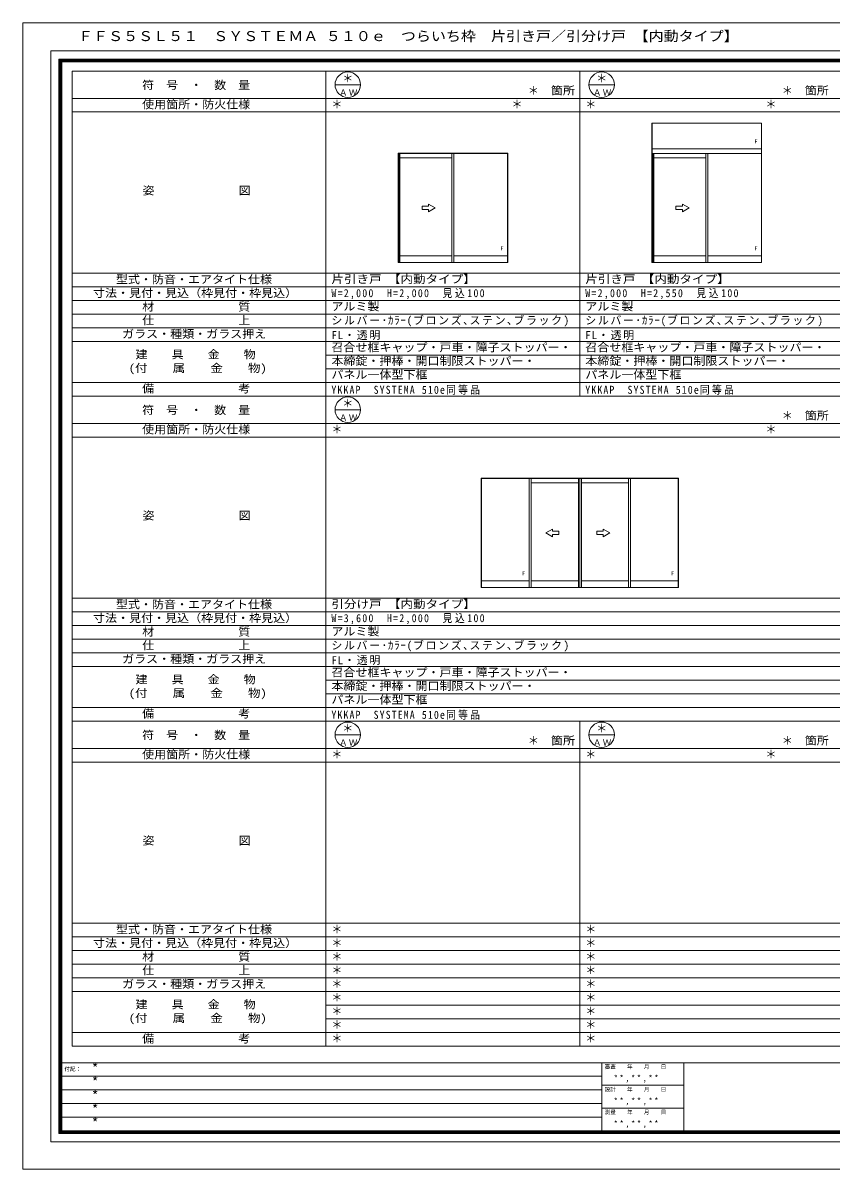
# Model space of a CAD drawing. Units: millimetres, scale not verified. Extents: x -14850 to 14850, y -10500 to 10500.
# Drawn here: x -14850 to -49, y -10500 to 10500 of the extents above; entities that cross this region are included whole.
import ezdxf
from ezdxf.enums import TextEntityAlignment as Align

# ---------------------------------------------------------------- set-up
doc = ezdxf.new("R2010")
doc.units = ezdxf.units.MM
doc.header["$LTSCALE"] = 50
doc.layers.add('0-0_0', color=7, linetype='Continuous')
doc.layers.add('0-1_USER1', color=7, linetype='Continuous', lineweight=9)
doc.layers.add('0-2_YKK_ZWAK', color=4, linetype='Continuous', lineweight=9)
doc.styles.add('ＭＳ ゴシック', font='')
doc.styles.get('ＭＳ ゴシック').set_extended_font_data('MS Gothic')

msp = doc.modelspace()

# ---------------------------------------------------------------- linework, layer by layer
at = {"layer": '0-1_USER1'}
for p, q in [((-14850, -10500), (-14850, 10500)), ((-14850, 10500), (14850, 10500)), ((-14340.23, -9999.25), (-14340.23, 9987.41)), ((-14340.23, 9987.41), (14340.79, 9987.41)), ((-14190.23, -9849.81), (-14190.23, 9837.97)), ((-14190.23, 9837.97), (14190.23, 9837.97)), ((-14177.82, -9837.41), (-14177.82, 9825.57)), ((-14177.82, 9825.57), (14177.82, 9825.57)), ((-14164.85, -9825), (-14164.85, 9812.59)), ((-14164.85, 9812.59), (14165.42, 9812.59)), ((-14152.44, -9812.03), (-14152.44, 9799.62)), ((-14152.44, 9799.62), (14152.45, 9799.62)), ((-14140.04, -9799.06), (-14140.04, 9787.22)), ((-14140.04, 9787.22), (14140.04, 9787.22)), ((-13949.96, -8247.06), (-13949.96, 9617.94)), ((-13949.96, 9617.94), (13950.04, 9617.94)), ((-9299.96, -8247.06), (-9299.96, 9617.94)), ((-4649.96, 3662.94), (-4649.96, 9617.94)), ((-9133.29, 9367.94), (-8666.63, 9367.94)), ((-4483.29, 9367.94), (-4016.63, 9367.94)), ((-13949.96, 9117.94), (13950.04, 9117.94)), ((-13949.96, 8867.94), (13950.04, 8867.94)), ((-13949.96, 5912.94), (13950.04, 5912.94)), ((-13949.96, 5662.94), (13950.04, 5662.94)), ((-13949.96, 5412.94), (13950.04, 5412.94)), ((-13949.96, 5162.94), (13950.04, 5162.94)), ((-13949.96, 4912.94), (13950.04, 4912.94)), ((-13949.96, 4662.94), (13950.04, 4662.94)), ((-9299.96, 4412.94), (13950.04, 4412.94)), ((-9299.96, 4162.94), (13950.04, 4162.94)), ((-13949.96, 3912.94), (13950.04, 3912.94)), ((-13949.96, 3662.94), (13950.04, 3662.94)), ((-9133.29, 3412.94), (-8666.63, 3412.94)), ((-13949.96, 3162.94), (13950.04, 3162.94)), ((-13949.96, 2912.94), (13950.04, 2912.94)), ((-13949.96, -42.06), (13950.04, -42.06)), ((-13949.96, -292.06), (13950.04, -292.06)), ((-13949.96, -542.06), (13950.04, -542.06)), ((-13949.96, -792.06), (13950.04, -792.06)), ((-13949.96, -1042.06), (13950.04, -1042.06)), ((-13949.96, -1292.06), (13950.04, -1292.06)), ((-9299.96, -1542.06), (13950.04, -1542.06)), ((-9299.96, -1792.06), (13950.04, -1792.06)), ((-13949.96, -2042.06), (13950.04, -2042.06)), ((-13949.96, -2292.06), (13950.04, -2292.06)), ((-4649.96, -8247.06), (-4649.96, -2292.06)), ((-9133.29, -2542.06), (-8666.63, -2542.06)), ((-4483.29, -2542.06), (-4016.63, -2542.06)), ((-13949.96, -2792.06), (13950.04, -2792.06)), ((-13949.96, -3042.06), (13950.04, -3042.06)), ((-13949.96, -5997.06), (13950.04, -5997.06)), ((-13949.96, -6247.06), (13950.04, -6247.06)), ((-13949.96, -6497.06), (13950.04, -6497.06)), ((-13949.96, -6747.06), (13950.04, -6747.06)), ((-13949.96, -6997.06), (13950.04, -6997.06)), ((-13949.96, -7247.06), (13950.04, -7247.06)), ((-9299.96, -7497.06), (13950.04, -7497.06)), ((-9299.96, -7747.06), (13950.04, -7747.06)), ((-13949.96, -7997.06), (13950.04, -7997.06)), ((-13949.96, -8247.06), (13950.04, -8247.06)), ((-14190.23, -8550.56), (14190.23, -8550.56)), ((-4245.68, -8550.56), (-4245.68, -9849.81)), ((-2746.8, -8550.56), (-2746.8, -9849.81)), ((-4245.68, -8798.68), (-14190.23, -8798.68)), ((-2746.8, -8965.6), (-4245.68, -8965.6)), ((-4245.68, -9049.62), (-14190.23, -9049.62)), ((-4245.68, -9299.44), (-14190.23, -9299.44)), ((-2746.8, -9382.33), (-4245.68, -9382.33)), ((-4245.68, -9549.25), (-14190.23, -9549.25)), ((14190.23, -9849.81), (-14190.23, -9849.81)), ((14177.82, -9837.41), (-14177.82, -9837.41)), ((14165.42, -9825), (-14164.85, -9825)), ((14152.45, -9812.03), (-14152.44, -9812.03)), ((14140.04, -9799.06), (-14140.04, -9799.06)), ((14340.79, -9999.25), (-14340.23, -9999.25)), ((-14850, -10500), (14850, -10500))]:
    msp.add_line(p, q, dxfattribs=at)
for centre in [(-8899.96, 9367.94), (-4249.96, 9367.94), (-8899.96, 3412.94), (-8899.96, -2542.06), (-4249.96, -2542.06)]:
    msp.add_circle(centre, 233.33, dxfattribs=at)
at = {"layer": '0-2_YKK_ZWAK'}
for p, q in [((-1319.96, 8665.44), (-3329.96, 8665.44)), ((-3329.96, 6110.44), (-3329.96, 8665.44)), ((-3324.96, 6110.44), (-3324.96, 8665.44)), ((-1324.96, 8660.44), (-3324.96, 8660.44)), ((-1324.96, 6110.44), (-1324.96, 8665.44)), ((-1319.96, 6110.44), (-1319.96, 8665.44)), ((-1324.96, 8190.43), (-3324.96, 8190.43)), ((-5969.96, 8115.44), (-7979.96, 8115.44)), ((-7979.96, 6110.44), (-7979.96, 8115.44)), ((-7974.96, 6110.44), (-7974.96, 8115.44)), ((-5974.96, 8110.44), (-7974.96, 8110.44)), ((-7967.46, 8110.44), (-7967.46, 6110.44)), ((-7951.96, 8110.44), (-7951.96, 6110.44)), ((-7944.96, 6110.44), (-7944.96, 8110.44)), ((-6992.96, 8030.44), (-7944.96, 8030.44)), ((-6992.96, 6110.44), (-6992.96, 8110.44)), ((-6956.96, 6110.44), (-6956.96, 8110.44)), ((-5974.96, 6110.44), (-5974.96, 8115.44)), ((-5969.96, 6110.44), (-5969.96, 8115.44)), ((-1324.96, 8110.44), (-3324.96, 8110.44)), ((-3317.46, 8110.44), (-3317.46, 6110.44)), ((-3301.96, 8110.44), (-3301.96, 6110.44)), ((-3294.96, 6110.44), (-3294.96, 8110.44)), ((-2342.96, 8030.44), (-3294.96, 8030.44)), ((-2342.96, 6110.44), (-2342.96, 8110.44)), ((-2306.96, 6110.44), (-2306.96, 8110.44)), ((-7538.96, 7140.44), (-7538.96, 7080.44)), ((-7418.96, 7140.44), (-7538.96, 7140.44)), ((-7418.96, 7140.44), (-7418.96, 7179.72)), ((-7298.96, 7110.43), (-7418.96, 7179.72)), ((-2888.96, 7140.44), (-2888.96, 7080.44)), ((-2768.96, 7140.44), (-2888.96, 7140.44)), ((-2768.96, 7140.44), (-2768.96, 7179.72)), ((-2648.96, 7110.43), (-2768.96, 7179.72)), ((-7538.96, 7080.44), (-7418.96, 7080.44)), ((-7298.96, 7110.43), (-7418.96, 7041.16)), ((-7418.96, 7041.16), (-7418.96, 7080.44)), ((-2888.96, 7080.44), (-2768.96, 7080.44)), ((-2648.96, 7110.43), (-2768.96, 7041.16)), ((-2768.96, 7041.16), (-2768.96, 7080.44)), ((-7979.96, 6110.44), (-5969.96, 6110.44)), ((-6992.96, 6232.44), (-7944.96, 6232.44)), ((-6956.96, 6232.44), (-5974.96, 6232.44)), ((-3329.96, 6110.44), (-1319.96, 6110.44)), ((-2342.96, 6232.44), (-3294.96, 6232.44)), ((-2306.96, 6232.44), (-1324.96, 6232.44)), ((-6454.96, 155.44), (-6454.96, 2160.44)), ((-2844.96, 2160.44), (-6454.96, 2160.44)), ((-6449.96, 155.44), (-6449.96, 2160.44)), ((-6449.96, 2155.44), (-2849.96, 2155.44)), ((-6449.96, 2155.44), (-2849.96, 2155.44)), ((-5579.96, 155.44), (-5579.96, 2155.44)), ((-5543.96, 155.44), (-5543.96, 2155.44)), ((-4677.46, 155.44), (-4677.46, 2155.44)), ((-4652.46, 155.44), (-4652.46, 2155.44)), ((-4647.46, 155.44), (-4647.46, 2155.44)), ((-4622.46, 155.44), (-4622.46, 2155.44)), ((-3755.96, 155.44), (-3755.96, 2155.44)), ((-3719.96, 155.44), (-3719.96, 2155.44)), ((-2849.96, 155.44), (-2849.96, 2160.44)), ((-2844.96, 155.44), (-2844.96, 2160.44)), ((-4677.46, 2075.44), (-5543.96, 2075.44)), ((-4622.46, 2075.44), (-3755.96, 2075.44)), ((-5271.75, 1155.44), (-5151.75, 1224.72)), ((-5271.75, 1155.44), (-5151.75, 1086.15)), ((-5151.75, 1185.44), (-5151.75, 1224.72)), ((-5151.75, 1185.44), (-5031.76, 1185.44)), ((-5151.75, 1086.15), (-5151.75, 1125.44)), ((-5031.76, 1125.44), (-5151.75, 1125.44)), ((-5031.76, 1185.44), (-5031.76, 1125.44)), ((-4341.46, 1185.44), (-4341.46, 1125.44)), ((-4221.46, 1185.44), (-4341.46, 1185.44)), ((-4341.46, 1125.44), (-4221.46, 1125.44)), ((-4221.46, 1185.44), (-4221.46, 1224.72)), ((-4101.46, 1155.44), (-4221.46, 1224.72)), ((-4101.46, 1155.44), (-4221.46, 1086.15)), ((-4221.46, 1086.15), (-4221.46, 1125.44)), ((-6449.96, 277.44), (-5579.96, 277.44)), ((-5543.96, 277.44), (-4677.46, 277.44)), ((-4622.46, 277.44), (-3755.96, 277.44)), ((-3719.96, 277.44), (-2849.96, 277.44)), ((-6454.96, 155.44), (-2844.96, 155.44))]:
    msp.add_line(p, q, dxfattribs=at)

# ---------------------------------------------------------------- texts
at = {"layer": '0-0_0', "color": 3, "style": 'ＭＳ ゴシック', "width": 1.1}
msp.add_text('ＦＦＳ５ＳＬ５１\u3000ＳＹＳＴＥＭＡ ５１０ｅ\u3000つらいち枠\u3000片引き戸／引分け戸 【内動タイプ】', height=183.3, dxfattribs=at).set_placement((-13840.22, 10112.41), align=Align.BOTTOM_LEFT)
at = {"layer": '0-0_0', "style": 'ＭＳ ゴシック'}
for p in [(-8999.96, 9367.94), (-4349.96, 9367.94), (-5599.96, 9142.94), (-949.96, 9142.94), (-9199.96, 8892.94), (-5899.96, 8892.94), (-4549.96, 8892.94), (-1249.96, 8892.94), (-8999.96, 3412.94), (-949.96, 3187.94), (-9199.96, 2937.94), (-1249.96, 2937.94), (-8999.96, -2542.06), (-4349.96, -2542.06), (-5599.96, -2767.06), (-949.96, -2767.06), (-9199.96, -3017.06), (-4549.96, -3017.06), (-1249.96, -3017.06), (-9199.96, -6222.06), (-4549.96, -6222.06), (-9199.96, -6472.06), (-4549.96, -6472.06), (-9199.96, -6722.06), (-4549.96, -6722.06), (-9199.96, -6972.06), (-4549.96, -6972.06), (-9199.96, -7222.06), (-4549.96, -7222.06), (-9199.96, -7472.06), (-4549.96, -7472.06), (-9199.96, -7722.06), (-4549.96, -7722.06), (-9199.96, -7972.06), (-4549.96, -7972.06), (-9199.96, -8222.06), (-4549.96, -8222.06)]:
    msp.add_text('＊', height=146.6, dxfattribs=at).set_placement(p, align=Align.BOTTOM_LEFT)
for s, width, p in [('片引き戸 【内動タイプ】', 1.15, (-9199.96, 5687.94)), ('片引き戸 【内動タイプ】', 1.15, (-4549.96, 5687.94)), ('アルミ製', 1.1, (-9199.96, 5187.94)), ('アルミ製', 1.1, (-4549.96, 5187.94)), ('召合せ框キャップ・戸車・障子ストッパー・', 1.1, (-9199.96, 4437.94)), ('召合せ框キャップ・戸車・障子ストッパー・', 1.1, (-4549.96, 4437.94)), ('本締錠・押棒・開口制限ストッパー・', 1.1, (-9199.96, 4187.94)), ('本締錠・押棒・開口制限ストッパー・', 1.1, (-4549.96, 4187.94)), ('パネル一体型下框', 1.1, (-9199.96, 3937.94)), ('パネル一体型下框', 1.1, (-4549.96, 3937.94)), ('引分け戸 【内動タイプ】', 1.15, (-9199.96, -267.06)), ('アルミ製', 1.1, (-9199.96, -767.06)), ('召合せ框キャップ・戸車・障子ストッパー・', 1.1, (-9199.96, -1517.06)), ('本締錠・押棒・開口制限ストッパー・', 1.1, (-9199.96, -1767.06)), ('パネル一体型下框', 1.1, (-9199.96, -2017.06))]:
    msp.add_text(s, height=146.6, dxfattribs=dict(at, width=width)).set_placement(p, align=Align.BOTTOM_LEFT)
at = {"layer": '0-0_0', "char_height": 146.6, "attachment_point": 7, "style": 'ＭＳ ゴシック'}
for s, insert in [('\\T1.26;\\W0.9;W=2,000\\~\\~H=2,000\\~\\~見込100', (-9199.96, 5437.94)), ('\\T1.26;\\W0.9;W=2,000\\~\\~H=2,550\\~\\~見込100', (-4549.96, 5437.94)), ('\\T1.15;シルバー･ｶﾗｰ(ブロンズ､ステン､ブラック)', (-9199.96, 4937.94)), ('\\T1.15;シルバー･ｶﾗｰ(ブロンズ､ステン､ブラック)', (-4549.96, 4937.94)), ('\\T1.16;FL・透明', (-9199.96, 4687.94)), ('\\T1.16;FL・透明', (-4549.96, 4687.94)), ('\\T1.23;\\W0.9;YKKAP\u3000SYSTEMA\\~510e同等品', (-9199.96, 3687.94)), ('\\T1.23;\\W0.9;YKKAP\u3000SYSTEMA\\~510e同等品', (-4549.96, 3687.94)), ('\\T1.26;\\W0.9;W=3,600\\~\\~H=2,000\\~\\~見込100', (-9199.96, -517.06)), ('\\T1.15;シルバー･ｶﾗｰ(ブロンズ､ステン､ブラック)', (-9199.96, -1017.06)), ('\\T1.16;FL・透明', (-9199.96, -1267.06)), ('\\T1.23;\\W0.9;YKKAP\u3000SYSTEMA\\~510e同等品', (-9199.96, -2267.06))]:
    msp.add_mtext(s, dxfattribs=dict(at, insert=insert))
at = {"layer": '0-1_USER1', "style": 'ＭＳ ゴシック'}
for s, width, p in [('符\u3000号\u3000・\u3000数\u3000量', 1.1, (-12666.33, 9242.94)), ('箇所', 1.1, (-5179.96, 9142.94)), ('箇所', 1.1, (-529.96, 9142.94)), ('使用箇所・防火仕様', 1.1, (-12666.33, 8887.94)), ('姿\u3000\u3000\u3000\u3000\u3000\u3000\u3000図', 1.1, (-12659.66, 7310.44)), ('型式・防音・エアタイト仕様', 1.1, (-13146.33, 5682.94)), ('寸法・見付・見込（枠見付・枠見込）', 1.1, (-13566.33, 5432.94)), ('材\u3000\u3000\u3000\u3000\u3000\u3000\u3000質', 1.1, (-12666.33, 5182.94)), ('仕\u3000\u3000\u3000\u3000\u3000\u3000\u3000上', 1.1, (-12666.33, 4932.94)), ('ガラス・種類・ガラス押え', 1.1, (-13033, 4682.94)), ('建\u3000\u3000具\u3000\u3000金\u3000\u3000物', 1.1, (-12786.33, 4307.94)), ('(付\u3000\u3000属\u3000\u3000金\u3000\u3000物)', 1.15, (-12913, 4057.94)), ('備\u3000\u3000\u3000\u3000\u3000\u3000\u3000考', 1.1, (-12666.33, 3682.94)), ('符\u3000号\u3000・\u3000数\u3000量', 1.1, (-12666.33, 3287.94)), ('箇所', 1.1, (-529.96, 3187.94)), ('使用箇所・防火仕様', 1.1, (-12666.33, 2932.94)), ('姿\u3000\u3000\u3000\u3000\u3000\u3000\u3000図', 1.1, (-12659.66, 1355.44)), ('型式・防音・エアタイト仕様', 1.1, (-13146.33, -272.06)), ('寸法・見付・見込（枠見付・枠見込）', 1.1, (-13566.33, -522.06)), ('材\u3000\u3000\u3000\u3000\u3000\u3000\u3000質', 1.1, (-12666.33, -772.06)), ('仕\u3000\u3000\u3000\u3000\u3000\u3000\u3000上', 1.1, (-12666.33, -1022.06)), ('ガラス・種類・ガラス押え', 1.1, (-13033, -1272.06)), ('建\u3000\u3000具\u3000\u3000金\u3000\u3000物', 1.1, (-12786.33, -1647.06)), ('(付\u3000\u3000属\u3000\u3000金\u3000\u3000物)', 1.15, (-12913, -1897.06)), ('備\u3000\u3000\u3000\u3000\u3000\u3000\u3000考', 1.1, (-12666.33, -2272.06)), ('符\u3000号\u3000・\u3000数\u3000量', 1.1, (-12666.33, -2667.06)), ('箇所', 1.1, (-5179.96, -2767.06)), ('箇所', 1.1, (-529.96, -2767.06)), ('使用箇所・防火仕様', 1.1, (-12666.33, -3022.06)), ('姿\u3000\u3000\u3000\u3000\u3000\u3000\u3000図', 1.1, (-12659.66, -4599.56)), ('型式・防音・エアタイト仕様', 1.1, (-13146.33, -6227.06)), ('寸法・見付・見込（枠見付・枠見込）', 1.1, (-13566.33, -6477.06)), ('材\u3000\u3000\u3000\u3000\u3000\u3000\u3000質', 1.1, (-12666.33, -6727.06)), ('仕\u3000\u3000\u3000\u3000\u3000\u3000\u3000上', 1.1, (-12666.33, -6977.06)), ('ガラス・種類・ガラス押え', 1.1, (-13033, -7227.06)), ('建\u3000\u3000具\u3000\u3000金\u3000\u3000物', 1.1, (-12786.33, -7602.06)), ('(付\u3000\u3000属\u3000\u3000金\u3000\u3000物)', 1.15, (-12913, -7852.06)), ('備\u3000\u3000\u3000\u3000\u3000\u3000\u3000考', 1.1, (-12666.33, -8227.06))]:
    msp.add_text(s, height=146.6, dxfattribs=dict(at, width=width)).set_placement(p, align=Align.BOTTOM_LEFT)
at = {"layer": '0-1_USER1', "color": 3, "style": 'ＭＳ ゴシック'}
for p in [(-13590.04, -8798.68), (-13590.04, -9049.62), (-13590.04, -9299.62), (-13590.04, -9550.38), (-13590.04, -9800.38)]:
    msp.add_text('*', height=183.3, dxfattribs=at).set_placement(p, align=Align.BOTTOM_LEFT)
at = {"layer": '0-1_USER1', "color": 4, "style": 'ＭＳ ゴシック'}
for s, p in [('審査\u3000\u3000年\u3000\u3000月\u3000\u3000日', (-4195.68, -8683.68)), ('付記：', (-14090.04, -8723.68)), ('設計\u3000\u3000年\u3000\u3000月\u3000\u3000日', (-4195.68, -9098.72)), ('測量\u3000\u3000年\u3000\u3000月\u3000\u3000日', (-4195.68, -9515.45))]:
    msp.add_text(s, height=73.31, dxfattribs=at).set_placement(p, align=Align.BOTTOM_LEFT)
at = {"layer": '0-1_USER1', "char_height": 110, "attachment_point": 7, "style": 'ＭＳ ゴシック'}
for s, insert in [('\\T1.17;ＡＷ', (-9059.96, 9167.94)), ('\\T1.17;ＡＷ', (-4409.96, 9167.94)), ('\\T1.17;ＡＷ', (-9059.96, 3212.94)), ('\\T1.17;ＡＷ', (-9059.96, -2742.06)), ('\\T1.17;ＡＷ', (-4409.96, -2742.06)), ('\\T1.39;\\W0.85;**,**,**', (-4029.7, -8916.54)), ('\\T1.39;\\W0.85;**,**,**', (-4029.7, -9333.27)), ('\\T1.39;\\W0.85;**,**,**', (-4029.7, -9750))]:
    msp.add_mtext(s, dxfattribs=dict(at, insert=insert))
at = {"layer": '0-2_YKK_ZWAK', "style": 'ＭＳ ゴシック'}
for p in [(-1452.8, 8270.97), (-6102.8, 6312.97), (-1452.8, 6312.97), (-5707.8, 357.97), (-2977.8, 357.97)]:
    msp.add_text('F', height=73.31, dxfattribs=at).set_placement(p, align=Align.BOTTOM_LEFT)

doc.saveas('drawing.dxf')
